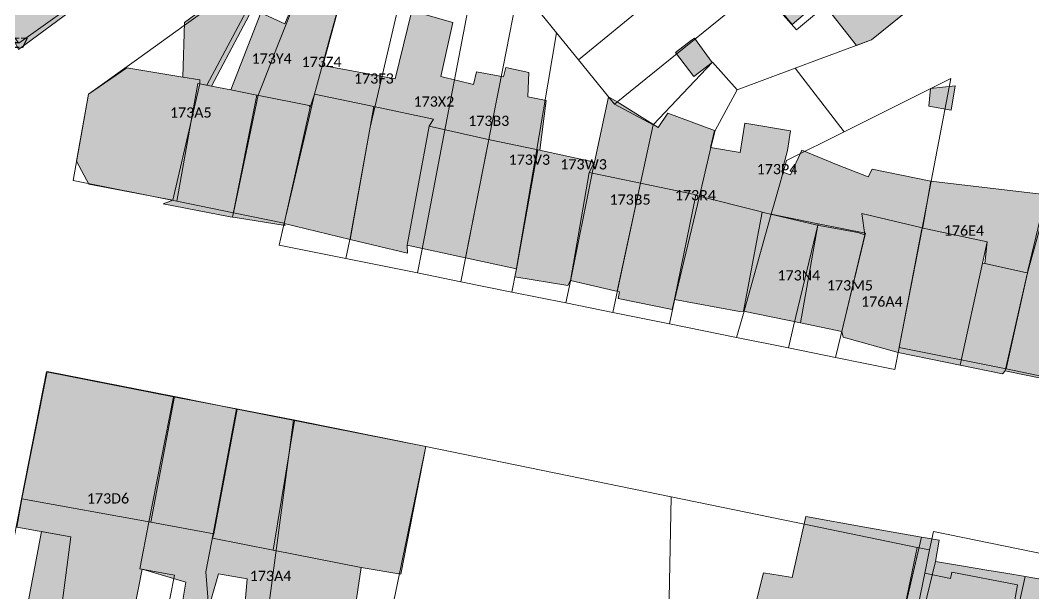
# Model space of a CAD drawing. Header units: metres. Extents: x 113120 to 240396, y 120329 to 242116.
# Drawn here: x 116618.3 to 116697.4, y 121704.6 to 121749.3 of the extents above; entities that cross this region are included whole.
import ezdxf

# ---------------------------------------------------------------- set-up
doc = ezdxf.new("R2010")
doc.units = ezdxf.units.M
doc.header["$LTSCALE"] = 3
for name, color, linetype, lineweight in [('Bpn_CaPa', 78, 'Continuous', 0), ('Bpn_ReBu', 4, 'Continuous', 0), ('Bpt_CaNu', 7, 'Continuous', 0), ('Hachure bâtiment', 11, 'Continuous', 0)]:
    doc.layers.add(name, color=color, linetype=linetype, lineweight=lineweight)
doc.styles.add('Legend', font='')
doc.styles.get('Legend').set_extended_font_data('Calibri')

msp = doc.modelspace()

# ---------------------------------------------------------------- hatches: boundary and pattern name
at = {"layer": 'Hachure bâtiment'}
h = msp.add_hatch(color=256, dxfattribs=at)
h.dxf.hatch_style = 1
h.paths.add_polyline_path([(116673.872, 121769.043), (116674.1, 121768.768), (116673.117, 121767.918), (116676.417, 121764.044), (116679.609, 121760.297), (116682.7, 121756.668), (116686, 121759.268), (116687.717, 121756.651), (116684.2, 121753.618), (116687.333, 121749.892), (116684.767, 121747.818), (116683.6, 121747.368), (116680.817, 121750.901), (116678.567, 121749.018), (116676.367, 121751.718), (116676.757, 121752.03), (116679.8, 121754.468), (116676.85, 121758.218), (116671.217, 121753.868), (116669.55, 121755.918), (116674.317, 121759.818), (116675.5, 121759.751), (116673.8, 121761.918), (116670.5, 121759.168), (116669.1, 121759.318), (116668.117, 121760.651), (116671.067, 121763.018), (116672.55, 121763.401), (116670.55, 121765.801), (116663.214, 121760.09), (116661.75, 121762.051), (116667.867, 121766.951), (116663.567, 121772.151), (116663.773, 121772.293), (116664.02, 121772.463), (116665.6, 121773.551), (116668.2, 121775.868)])
h = msp.add_hatch(color=256, dxfattribs=at)
h.dxf.hatch_style = 1
h.paths.add_polyline_path([(116617.417, 121764.168), (116615.567, 121762.801), (116613.259, 121765.843), (116615.317, 121767.184)], flags=16)
h.paths.add_polyline_path([(116611.772, 121763.433), (116613.951, 121760.009), (116622.768, 121750.423), (116618.214, 121747.061), (116616.769, 121750.063), (116613.229, 121754.24), (116611.412, 121756.562), (116609.38, 121759.307), (116607.985, 121761.151)])
h = msp.add_hatch(color=256, dxfattribs=at)
h.dxf.hatch_style = 1
h.paths.add_polyline_path([(116641.95, 121745.801), (116647.6, 121744.768), (116648.9, 121750.068), (116652.1, 121749.151), (116651.167, 121744.951), (116653.717, 121744.318), (116653.95, 121745.301), (116656.05, 121744.918), (116656.217, 121745.651), (116658.017, 121745.251), (116657.95, 121743.368), (116659.367, 121743.068), (116658.871, 121739.186), (116658.722, 121739.219), (116658.502, 121739.265), (116655.116, 121739.979), (116654.896, 121740.025), (116654.749, 121740.058), (116650.24, 121741.063), (116650.594, 121741.624), (116645.927, 121742.598), (116641.292, 121743.566), (116640.964, 121742.543), (116640.878, 121742.692), (116637.098, 121743.436), (116636.807, 121743.494), (116634.766, 121743.896), (116637.117, 121749.918), (116639, 121749.068), (116642.235, 121756.95), (116642.317, 121757.151), (116645.634, 121759.41)])
h = msp.add_hatch(color=256, dxfattribs=at)
h.dxf.hatch_style = 1
h.paths.add_polyline_path([(116637.8, 121752.751), (116633.273, 121744.191), (116632.363, 121744.37), (116632.346, 121744.678), (116631.034, 121744.906), (116631.15, 121749.168), (116637.25, 121753.668)])
h = msp.add_hatch(color=256, dxfattribs=at)
h.dxf.hatch_style = 1
h.paths.add_polyline_path([(116672.319, 121746.032), (116670.9, 121744.951), (116669.467, 121746.818), (116670.723, 121747.778), (116670.95, 121747.951)])
h = msp.add_hatch(color=256, dxfattribs=at)
h.dxf.hatch_style = 1
h.paths.add_polyline_path([(116631.034, 121744.906), (116632.346, 121744.678), (116632.363, 121744.37), (116630.255, 121735.281), (116623.695, 121736.53), (116622.743, 121738.331), (116623.681, 121743.564), (116626.653, 121745.629)])
h = msp.add_hatch(color=256, dxfattribs=at)
h.dxf.hatch_style = 1
h.paths.add_polyline_path([(116633.273, 121744.191), (116634.766, 121743.896), (116636.807, 121743.494), (116634.905, 121733.963), (116634.731, 121733.991), (116629.498, 121735.006), (116630.255, 121735.281), (116632.363, 121744.37)])
h = msp.add_hatch(color=256, dxfattribs=at)
h.dxf.hatch_style = 1
h.paths.add_polyline_path([(116690.967, 121742.318), (116689.233, 121742.618), (116689.35, 121744.001), (116691.3, 121744.218)])
h = msp.add_hatch(color=256, dxfattribs=at)
h.dxf.hatch_style = 1
h.paths.add_polyline_path([(116637.098, 121743.436), (116640.878, 121742.692), (116640.964, 121742.543), (116638.932, 121733.458), (116639.018, 121733.309), (116635.127, 121733.928), (116634.905, 121733.963), (116636.807, 121743.494)])
h = msp.add_hatch(color=256, dxfattribs=at)
h.dxf.hatch_style = 1
h.paths.add_polyline_path([(116645.927, 121742.598), (116644.082, 121732.223), (116638.932, 121733.458), (116640.964, 121742.543), (116641.292, 121743.566)])
h = msp.add_hatch(color=256, dxfattribs=at)
h.dxf.hatch_style = 1
h.paths.add_polyline_path([(116664.905, 121742.959), (116668.117, 121740.951), (116668.876, 121742.079), (116672.508, 121740.734), (116672.2, 121739.401), (116674.517, 121739.001), (116674.867, 121741.301), (116678.45, 121740.701), (116678.2, 121739.168), (116677.767, 121737.501), (116678.45, 121737.268), (116679.317, 121739.201), (116682.15, 121738.018), (116684.5, 121737.101), (116684.8, 121737.718), (116689.4, 121736.768), (116688.753, 121733.192), (116688.739, 121733.117), (116688.714, 121733.123), (116688.495, 121733.176), (116683.996, 121734.257), (116684.246, 121732.571), (116683.694, 121732.771), (116680.804, 121733.287), (116680.582, 121733.327), (116680.417, 121733.357), (116676.449, 121734.312), (116676.23, 121734.365), (116676.084, 121734.402), (116671.215, 121735.629), (116671.042, 121735.673), (116670.857, 121735.748), (116667.104, 121736.538), (116666.733, 121736.615), (116662.727, 121737.448), (116663.145, 121738.245), (116664.25, 121743.368)])
h = msp.add_hatch(color=256, dxfattribs=at)
h.dxf.hatch_style = 1
h.paths.add_polyline_path([(116650.594, 121741.624), (116650.24, 121741.063), (116648.529, 121731.765), (116648.564, 121731.149), (116644.082, 121732.223), (116645.927, 121742.598)])
h = msp.add_hatch(color=256, dxfattribs=at)
h.dxf.hatch_style = 1
h.paths.add_polyline_path([(116654.749, 121740.058), (116654.896, 121740.025), (116653.078, 121730.787), (116648.529, 121731.765), (116650.24, 121741.063)])
h = msp.add_hatch(color=256, dxfattribs=at)
h.dxf.hatch_style = 1
h.paths.add_polyline_path([(116655.116, 121739.979), (116658.502, 121739.265), (116658.722, 121739.219), (116657.053, 121729.933), (116653.078, 121730.787), (116654.896, 121740.025)])
h = msp.add_hatch(color=256, dxfattribs=at)
h.dxf.hatch_style = 1
h.paths.add_polyline_path([(116658.871, 121739.186), (116659.091, 121739.138), (116663.145, 121738.245), (116662.727, 121737.448), (116661.276, 121729.015), (116661.067, 121728.617), (116656.938, 121729.307), (116657.053, 121729.933), (116658.722, 121739.219)])
h = msp.add_hatch(color=256, dxfattribs=at)
h.dxf.hatch_style = 1
h.paths.add_polyline_path([(116666.733, 121736.615), (116664.919, 121728.174), (116664.741, 121728.215), (116661.276, 121729.015), (116662.727, 121737.448)])
h = msp.add_hatch(color=256, dxfattribs=at)
h.dxf.hatch_style = 1
h.paths.add_polyline_path([(116688.739, 121733.117), (116688.753, 121733.192), (116689.4, 121736.768), (116698.434, 121735.7), (116698.047, 121734.365), (116696.958, 121729.802), (116696.927, 121729.623), (116696.771, 121729.653), (116693.605, 121730.346), (116693.777, 121732.033), (116689.149, 121733.024), (116688.929, 121733.071)])
h = msp.add_hatch(color=256, dxfattribs=at)
h.dxf.hatch_style = 1
h.paths.add_polyline_path([(116667.104, 121736.538), (116670.857, 121735.748), (116671.042, 121735.673), (116669.393, 121727.546), (116669.206, 121726.763), (116664.987, 121727.604), (116665.086, 121728.135), (116664.919, 121728.174), (116666.733, 121736.615)])
h = msp.add_hatch(color=256, dxfattribs=at)
h.dxf.hatch_style = 1
h.paths.add_polyline_path([(116671.215, 121735.629), (116676.084, 121734.402), (116676.23, 121734.365), (116674.776, 121726.617), (116674.468, 121726.6), (116669.393, 121727.546), (116671.042, 121735.673)])
h = msp.add_hatch(color=256, dxfattribs=at)
h.dxf.hatch_style = 1
h.paths.add_polyline_path([(116676.449, 121734.312), (116680.417, 121733.357), (116680.582, 121733.327), (116679.23, 121725.712), (116674.776, 121726.617), (116676.23, 121734.365)])
h = msp.add_hatch(color=256, dxfattribs=at)
h.dxf.hatch_style = 1
h.paths.add_polyline_path([(116700.851, 121733.486), (116702.636, 121732.927), (116702.845, 121732.861), (116702.071, 121728.645), (116702.017, 121728.407), (116700.26, 121720.887), (116698.092, 121721.379), (116695.414, 121721.923), (116695.176, 121721.972), (116696.878, 121729.403), (116696.927, 121729.623), (116696.958, 121729.802), (116698.047, 121734.365)])
h = msp.add_hatch(color=256, dxfattribs=at)
h.dxf.hatch_style = 1
h.paths.add_polyline_path([(116688.495, 121733.176), (116688.714, 121733.123), (116688.674, 121732.914), (116686.844, 121723.404), (116682.538, 121724.587), (116682.435, 121725.045), (116684.246, 121732.571), (116683.996, 121734.257)])
h = msp.add_hatch(color=256, dxfattribs=at)
h.dxf.hatch_style = 1
h.paths.add_polyline_path([(116680.804, 121733.287), (116683.694, 121732.771), (116684.246, 121732.571), (116682.435, 121725.045), (116679.23, 121725.712), (116680.582, 121733.327)])
h = msp.add_hatch(color=256, dxfattribs=at)
h.dxf.hatch_style = 1
h.paths.add_polyline_path([(116688.739, 121733.117), (116688.929, 121733.071), (116689.149, 121733.024), (116693.777, 121732.033), (116693.432, 121730.379), (116691.683, 121722.416), (116686.844, 121723.404), (116688.674, 121732.914), (116688.714, 121733.123)])
h = msp.add_hatch(color=256, dxfattribs=at)
h.dxf.hatch_style = 1
h.paths.add_polyline_path([(116693.605, 121730.346), (116696.771, 121729.653), (116696.927, 121729.623), (116696.878, 121729.403), (116695.176, 121721.972), (116694.981, 121721.743), (116691.683, 121722.416), (116693.432, 121730.379)])
h = msp.add_hatch(color=256, dxfattribs=at)
h.dxf.hatch_style = 1
h.paths.add_polyline_path([(116630.368, 121719.955), (116628.54, 121710.141), (116618.467, 121711.968), (116620.45, 121721.918)])
h = msp.add_hatch(color=256, dxfattribs=at)
h.dxf.hatch_style = 1
h.paths.add_polyline_path([(116635.276, 121718.983), (116633.45, 121709.251), (116628.54, 121710.141), (116630.368, 121719.955)])
h = msp.add_hatch(color=256, dxfattribs=at)
h.dxf.hatch_style = 1
h.paths.add_polyline_path([(116639.729, 121718.101), (116638.079, 121707.971), (116633.35, 121708.901), (116633.45, 121709.251), (116635.276, 121718.983)])
h = msp.add_hatch(color=256, dxfattribs=at)
h.dxf.hatch_style = 1
h.paths.add_polyline_path([(116650, 121716.068), (116648.031, 121706.09), (116644.951, 121706.621), (116638.079, 121707.971), (116639.729, 121718.101)])
h = msp.add_hatch(color=256, dxfattribs=at)
h.dxf.hatch_style = 1
h.paths.add_polyline_path([(116621.45, 121702.618), (116618.781, 121702.939), (116619.999, 121709.416), (116622.3, 121709.018)], flags=16)
h.paths.add_polyline_path([(116628.54, 121710.141), (116633.45, 121709.251), (116633.35, 121708.901), (116638.079, 121707.971), (116644.951, 121706.621), (116644.417, 121703.118), (116638.217, 121704.001), (116637.557, 121699.564), (116635.517, 121699.668), (116636.05, 121705.718), (116633.817, 121706.118), (116632.717, 121702.318), (116630.8, 121702.651), (116631.267, 121705.468), (116627.867, 121706.468), (116625.967, 121696.818), (116621.95, 121697.601), (116621.833, 121696.179), (116616.145, 121697.296), (116617.3, 121703.118), (116621.45, 121702.618), (116622.3, 121709.018), (116618.067, 121709.751), (116618.467, 121711.968)])
h = msp.add_hatch(color=256, dxfattribs=at)
h.dxf.hatch_style = 1
h.paths.add_polyline_path([(116685.312, 121690.68), (116685.079, 121689.251), (116680.283, 121689.877), (116680.563, 121691.277), (116676.165, 121691.83), (116677.55, 121701.065), (116677.499, 121701.075), (116676.918, 121701.191), (116675.161, 121701.54), (116676.331, 121706.205), (116678.271, 121705.875), (116678.565, 121705.825), (116679.634, 121710.593), (116684.251, 121709.773), (116688.649, 121708.991), (116687.561, 121704.291), (116686.536, 121699.869), (116686.46, 121699.291), (116685.357, 121690.952)])
h = msp.add_hatch(color=256, dxfattribs=at)
h.dxf.hatch_style = 1
h.paths.add_polyline_path([(116690.052, 121708.742), (116689.765, 121707.09), (116687.954, 121699.685), (116686.544, 121699.868), (116686.536, 121699.869), (116688.649, 121708.991)])
h = msp.add_hatch(color=256, dxfattribs=at)
h.dxf.hatch_style = 1
h.paths.add_polyline_path([(116692.476, 121688.284), (116685.392, 121689.21), (116685.079, 121689.251), (116685.357, 121690.952), (116686.536, 121699.869), (116687.954, 121699.685), (116689.765, 121707.09), (116691.793, 121706.748), (116693.922, 121706.389), (116694.269, 121706.331), (116695.393, 121706.141), (116696.611, 121705.936), (116696.75, 121705.912), (116695.166, 121698.744), (116695.036, 121698.161)])
h = msp.add_hatch(color=256, dxfattribs=at)
h.dxf.hatch_style = 1
h.paths.add_polyline_path([(116701.996, 121705.028), (116707.246, 121704.142), (116706.764, 121701.082), (116705.623, 121696.07), (116704.933, 121690.064), (116704.048, 121683.109), (116703.454, 121678.434), (116702.926, 121674.28), (116702.444, 121670.489), (116701.984, 121666.875), (116694.249, 121669.183), (116697.62, 121684.78), (116692.054, 121686.226), (116692.476, 121688.284), (116693.335, 121691.595), (116695.036, 121698.161), (116696.75, 121705.912), (116697.824, 121705.731)])

# ---------------------------------------------------------------- linework, layer by layer
at = {"layer": 'Bpn_CaPa'}
for points in [[(116618.224, 121747.55), (116616.423, 121749.949), (116613.098, 121754.381), (116612.599, 121755.045), (116611.297, 121756.78), (116609.144, 121759.65), (116605.615, 121764.353), (116604.595, 121765.711), (116603.612, 121767.021), (116601.262, 121770.154), (116599.2, 121772.9), (116602.85, 121775.65), (116604.4, 121773.417), (116606.08, 121771.211), (116607.207, 121769.73), (116611.295, 121764.358), (116613.36, 121761.644), (116614.146, 121760.611), (116622.02, 121750.264), (116618.224, 121747.55)], [(116686.615, 121766.55), (116673.071, 121755.427), (116661.903, 121746.254), (116660.186, 121748.366), (116658.961, 121749.872), (116670.194, 121758.926), (116673.834, 121761.86), (116683.839, 121769.925), (116686.615, 121766.55)], [(116689.57, 121762.956), (116675.959, 121751.915), (116664.716, 121742.794), (116664.25, 121743.367), (116661.903, 121746.254), (116673.071, 121755.427), (116686.615, 121766.55), (116689.57, 121762.956)], [(116689.57, 121762.956), (116692.219, 121759.731), (116678.912, 121748.595), (116675.959, 121751.915), (116689.57, 121762.956)], [(116645.619, 121759.351), (116649.167, 121761.917), (116650.227, 121760.614), (116645.643, 121740.999), (116644.122, 121732.445), (116643.75, 121730.737), (116638.542, 121731.788), (116638.94, 121733.492), (116640.925, 121741.98), (116641.292, 121743.565), (116642.552, 121748.159), (116643.424, 121751.343), (116645.619, 121759.351)], [(116650.227, 121760.614), (116654.311, 121755.588), (116652.566, 121746.464), (116651.295, 121739.824), (116649.668, 121731.324), (116649.339, 121729.606), (116643.75, 121730.737), (116644.122, 121732.445), (116645.643, 121740.999), (116650.227, 121760.614)], [(116667.712, 121741.17), (116664.716, 121742.794), (116675.959, 121751.915), (116678.912, 121748.595), (116692.219, 121759.731), (116695.11, 121756.188), (116684.767, 121747.817), (116680.763, 121746.323), (116678.81, 121745.595), (116674.267, 121743.9), (116672.367, 121746.067), (116667.712, 121741.17)], [(116645.619, 121759.351), (116643.424, 121751.343), (116642.552, 121748.159), (116641.292, 121743.565), (116640.925, 121741.98), (116638.94, 121733.492), (116634.975, 121734.294), (116636.897, 121743.476), (116637.265, 121744.406), (116638.426, 121747.337), (116639.095, 121749.025), (116640.321, 121752.119), (116642.221, 121756.914), (116645.619, 121759.351)], [(116630.556, 121735.217), (116632.201, 121744.401), (116632.913, 121744.261), (116637.575, 121753.076), (116637.347, 121753.405), (116642.221, 121756.914), (116640.321, 121752.119), (116639.095, 121749.025), (116638.426, 121747.337), (116637.265, 121744.406), (116636.897, 121743.476), (116634.975, 121734.294), (116630.556, 121735.217)], [(116682.618, 121740.626), (116678.81, 121745.595), (116680.763, 121746.323), (116684.767, 121747.817), (116695.11, 121756.188), (116701.995, 121747.845), (116700.323, 121741.821), (116696.937, 121729.616), (116695.264, 121722.109), (116686.92, 121723.795), (116688.698, 121733.056), (116688.71, 121733.117), (116690.953, 121744.793), (116682.618, 121740.626)], [(116657.249, 121751.978), (116656.013, 121745.696), (116654.717, 121739.113), (116653.05, 121730.641), (116652.712, 121728.924), (116649.339, 121729.606), (116649.668, 121731.324), (116651.295, 121739.824), (116652.566, 121746.464), (116654.311, 121755.588), (116655.645, 121753.924), (116657.249, 121751.978)], [(116637.347, 121753.405), (116637.575, 121753.076), (116632.913, 121744.261), (116632.201, 121744.401), (116630.556, 121735.217), (116622.473, 121736.821), (116623.681, 121743.563), (116627.585, 121746.374), (116631.144, 121748.938), (116637.347, 121753.405)], [(116656.703, 121728.117), (116652.712, 121728.924), (116653.05, 121730.641), (116654.717, 121739.113), (116656.013, 121745.696), (116657.249, 121751.978), (116658.961, 121749.872), (116660.186, 121748.366), (116658.48, 121738.33), (116657.036, 121729.835), (116656.703, 121728.117)], [(116656.703, 121728.117), (116657.036, 121729.835), (116658.48, 121738.33), (116660.186, 121748.366), (116661.903, 121746.254), (116664.25, 121743.367), (116662.977, 121737.396), (116661.27, 121728.979), (116660.923, 121727.265), (116656.703, 121728.117)], [(116705.409, 121743.693), (116703.143, 121732.767), (116701.394, 121724.338), (116699.14, 121724.794), (116698.4, 121721.475), (116695.264, 121722.109), (116696.937, 121729.616), (116700.323, 121741.821), (116701.995, 121747.845), (116705.409, 121743.693)], [(116667.712, 121741.17), (116672.367, 121746.067), (116674.267, 121743.9), (116672.55, 121740.717), (116672.234, 121739.394), (116671.327, 121735.601), (116669.36, 121727.344), (116668.988, 121725.634), (116664.566, 121726.528), (116664.934, 121728.239), (116666.734, 121736.615), (116667.712, 121741.17)], [(116682.618, 121740.626), (116678.121, 121738.378), (116677.273, 121735.365), (116676.943, 121734.192), (116674.71, 121726.263), (116674.235, 121724.574), (116668.988, 121725.634), (116669.36, 121727.344), (116671.327, 121735.601), (116672.234, 121739.394), (116672.55, 121740.717), (116674.267, 121743.9), (116678.81, 121745.595), (116682.618, 121740.626)], [(116682.618, 121740.626), (116690.953, 121744.793), (116688.71, 121733.117), (116688.698, 121733.056), (116686.92, 121723.795), (116686.59, 121722.077), (116681.947, 121723.015), (116682.357, 121724.718), (116684.28, 121732.71), (116680.605, 121733.452), (116676.943, 121734.192), (116677.273, 121735.365), (116678.121, 121738.378), (116682.618, 121740.626)], [(116667.712, 121741.17), (116666.734, 121736.615), (116664.934, 121728.239), (116664.566, 121726.528), (116660.923, 121727.265), (116661.27, 121728.979), (116662.977, 121737.396), (116664.25, 121743.367), (116664.716, 121742.794), (116667.712, 121741.17)], [(116674.235, 121724.574), (116674.71, 121726.263), (116676.943, 121734.192), (116680.605, 121733.452), (116678.681, 121725.46), (116678.272, 121723.758), (116674.235, 121724.574)], [(116680.605, 121733.452), (116684.28, 121732.71), (116682.357, 121724.718), (116681.947, 121723.015), (116678.272, 121723.758), (116678.681, 121725.46), (116680.605, 121733.452)], [(116626.653, 121701.358), (116623.701, 121701.893), (116616.715, 121703.16), (116618.434, 121711.941), (116620.384, 121721.897), (116630.302, 121719.934), (116628.378, 121710.138), (116627.664, 121706.505), (116630.37, 121706.014), (116629.359, 121700.867), (116626.653, 121701.358)], [(116625.488, 121695.428), (116626.653, 121701.358), (116629.359, 121700.867), (116630.37, 121706.014), (116627.664, 121706.505), (116628.378, 121710.138), (116630.302, 121719.934), (116635.215, 121718.991), (116633.384, 121709.23), (116632.827, 121706.263), (116634.801, 121681.397), (116629.07, 121690.43), (116627.534, 121692.88), (116625.089, 121693.395), (116625.488, 121695.428)], [(116639.673, 121718.135), (116637.801, 121704.03), (116637.578, 121702.351), (116634.801, 121681.397), (116632.827, 121706.263), (116633.384, 121709.23), (116635.215, 121718.991), (116639.673, 121718.135)], [(116639.673, 121718.135), (116649.999, 121716.067), (116647.909, 121706.008), (116642.557, 121680.262), (116634.801, 121681.397), (116637.578, 121702.351), (116637.801, 121704.03), (116639.673, 121718.135)], [(116685.286, 121654.933), (116684.075, 121654.225), (116683.889, 121654.527), (116647.766, 121669.277), (116643.653, 121666.578), (116640.706, 121672.157), (116642.557, 121680.262), (116647.909, 121706.008), (116649.999, 121716.067), (116669.124, 121712.132), (116668.682, 121689.611), (116675.085, 121688.225), (116674.661, 121685.387), (116683.868, 121683.587), (116684.801, 121688.28), (116685.012, 121689.338), (116689.244, 121688.484), (116692.484, 121687.83), (116691.842, 121684.698), (116686.333, 121656.867), (116687.3, 121656.6), (116685.286, 121654.933)], [(116686.999, 121699.316), (116685.012, 121689.338), (116684.801, 121688.28), (116683.868, 121683.587), (116674.661, 121685.387), (116675.085, 121688.225), (116668.682, 121689.611), (116669.124, 121712.132), (116679.902, 121709.914), (116688.313, 121708.183), (116686.51, 121699.417), (116686.999, 121699.316)], [(116707.503, 121705.762), (116707.273, 121704.282), (116706.361, 121698.411), (116705.751, 121694.485), (116703.955, 121682.924), (116703.117, 121675.33), (116702.226, 121667.264), (116694.375, 121669.091), (116697.065, 121683.453), (116691.842, 121684.698), (116692.484, 121687.83), (116694.619, 121696.47), (116695.929, 121703.922), (116696.162, 121705.248), (116691.031, 121706.253), (116690.93, 121705.763), (116688.917, 121706.157), (116689.293, 121707.982), (116689.587, 121709.413), (116707.503, 121705.762)], [(116686.999, 121699.316), (116686.51, 121699.417), (116688.313, 121708.183), (116689.293, 121707.982), (116688.917, 121706.157), (116687.489, 121699.215), (116686.999, 121699.316)], [(116686.999, 121699.316), (116687.489, 121699.215), (116688.917, 121706.157), (116690.93, 121705.763), (116691.031, 121706.253), (116696.162, 121705.248), (116695.929, 121703.922), (116694.619, 121696.47), (116692.484, 121687.83), (116689.244, 121688.484), (116685.012, 121689.338), (116686.999, 121699.316)]]:
    msp.add_lwpolyline(points, close=True, dxfattribs=at)
at = {"layer": 'Bpn_ReBu'}
for points in [[(116611.772, 121763.433), (116613.951, 121760.009), (116622.768, 121750.423), (116618.214, 121747.061), (116616.769, 121750.063), (116613.229, 121754.24), (116611.412, 121756.562), (116609.38, 121759.307), (116607.985, 121761.151), (116611.772, 121763.433)], [(116637.8, 121752.751), (116633.273, 121744.191), (116632.363, 121744.37), (116632.346, 121744.678), (116631.034, 121744.906), (116631.15, 121749.168), (116637.25, 121753.668), (116637.8, 121752.751)], [(116672.319, 121746.032), (116670.9, 121744.951), (116669.467, 121746.818), (116670.723, 121747.778), (116670.95, 121747.951), (116672.319, 121746.032)], [(116631.034, 121744.906), (116632.346, 121744.678), (116632.363, 121744.37), (116630.255, 121735.281), (116623.695, 121736.53), (116622.743, 121738.331), (116623.681, 121743.564), (116626.653, 121745.629), (116631.034, 121744.906)], [(116633.273, 121744.191), (116634.766, 121743.896), (116636.807, 121743.494), (116634.905, 121733.963), (116634.731, 121733.991), (116629.498, 121735.006), (116630.255, 121735.281), (116632.363, 121744.37), (116633.273, 121744.191)], [(116690.967, 121742.318), (116689.233, 121742.618), (116689.35, 121744.001), (116691.3, 121744.218), (116690.967, 121742.318)], [(116637.098, 121743.436), (116640.878, 121742.692), (116640.964, 121742.543), (116638.932, 121733.458), (116639.018, 121733.309), (116635.127, 121733.928), (116634.905, 121733.963), (116636.807, 121743.494), (116637.098, 121743.436)], [(116645.927, 121742.598), (116644.082, 121732.223), (116638.932, 121733.458), (116640.964, 121742.543), (116641.292, 121743.566), (116645.927, 121742.598)], [(116664.905, 121742.959), (116668.117, 121740.951), (116668.876, 121742.079), (116672.508, 121740.734), (116672.2, 121739.401), (116674.517, 121739.001), (116674.867, 121741.301), (116678.45, 121740.701), (116678.2, 121739.168), (116677.767, 121737.501), (116678.45, 121737.268), (116679.317, 121739.201), (116682.15, 121738.018), (116684.5, 121737.101), (116684.8, 121737.718), (116689.4, 121736.768), (116688.753, 121733.192), (116688.739, 121733.117), (116688.714, 121733.123), (116688.495, 121733.176), (116683.996, 121734.257), (116684.246, 121732.571), (116683.694, 121732.771), (116680.804, 121733.287), (116680.582, 121733.327), (116680.417, 121733.357), (116676.449, 121734.312), (116676.23, 121734.365), (116676.084, 121734.402), (116671.215, 121735.629), (116671.042, 121735.673), (116670.857, 121735.748), (116667.104, 121736.538), (116666.733, 121736.615), (116662.727, 121737.448), (116663.145, 121738.245), (116664.25, 121743.368), (116664.905, 121742.959)], [(116650.594, 121741.624), (116650.24, 121741.063), (116648.529, 121731.765), (116648.564, 121731.149), (116644.082, 121732.223), (116645.927, 121742.598), (116650.594, 121741.624)], [(116654.749, 121740.058), (116654.896, 121740.025), (116653.078, 121730.787), (116648.529, 121731.765), (116650.24, 121741.063), (116654.749, 121740.058)], [(116655.116, 121739.979), (116658.502, 121739.265), (116658.722, 121739.219), (116657.053, 121729.933), (116653.078, 121730.787), (116654.896, 121740.025), (116655.116, 121739.979)], [(116658.871, 121739.186), (116659.091, 121739.138), (116663.145, 121738.245), (116662.727, 121737.448), (116661.276, 121729.015), (116661.067, 121728.617), (116656.938, 121729.307), (116657.053, 121729.933), (116658.722, 121739.219), (116658.871, 121739.186)], [(116666.733, 121736.615), (116664.919, 121728.174), (116664.741, 121728.215), (116661.276, 121729.015), (116662.727, 121737.448), (116666.733, 121736.615)], [(116688.739, 121733.117), (116688.753, 121733.192), (116689.4, 121736.768), (116698.434, 121735.7), (116698.047, 121734.365), (116696.958, 121729.802), (116696.927, 121729.623), (116696.771, 121729.653), (116693.605, 121730.346), (116693.777, 121732.033), (116689.149, 121733.024), (116688.929, 121733.071), (116688.739, 121733.117)], [(116667.104, 121736.538), (116670.857, 121735.748), (116671.042, 121735.673), (116669.393, 121727.546), (116669.206, 121726.763), (116664.987, 121727.604), (116665.086, 121728.135), (116664.919, 121728.174), (116666.733, 121736.615), (116667.104, 121736.538)], [(116671.215, 121735.629), (116676.084, 121734.402), (116676.23, 121734.365), (116674.776, 121726.617), (116674.468, 121726.6), (116669.393, 121727.546), (116671.042, 121735.673), (116671.215, 121735.629)], [(116676.449, 121734.312), (116680.417, 121733.357), (116680.582, 121733.327), (116679.23, 121725.712), (116674.776, 121726.617), (116676.23, 121734.365), (116676.449, 121734.312)], [(116700.851, 121733.486), (116702.636, 121732.927), (116702.845, 121732.861), (116702.071, 121728.645), (116702.017, 121728.407), (116700.26, 121720.887), (116698.092, 121721.379), (116695.414, 121721.923), (116695.176, 121721.972), (116696.878, 121729.403), (116696.927, 121729.623), (116696.958, 121729.802), (116698.047, 121734.365), (116700.851, 121733.486)], [(116688.495, 121733.176), (116688.714, 121733.123), (116688.674, 121732.914), (116686.844, 121723.404), (116682.538, 121724.587), (116682.435, 121725.045), (116684.246, 121732.571), (116683.996, 121734.257), (116688.495, 121733.176)], [(116680.804, 121733.287), (116683.694, 121732.771), (116684.246, 121732.571), (116682.435, 121725.045), (116679.23, 121725.712), (116680.582, 121733.327), (116680.804, 121733.287)], [(116688.739, 121733.117), (116688.929, 121733.071), (116689.149, 121733.024), (116693.777, 121732.033), (116693.432, 121730.379), (116691.683, 121722.416), (116686.844, 121723.404), (116688.674, 121732.914), (116688.714, 121733.123), (116688.739, 121733.117)], [(116693.605, 121730.346), (116696.771, 121729.653), (116696.927, 121729.623), (116696.878, 121729.403), (116695.176, 121721.972), (116694.981, 121721.743), (116691.683, 121722.416), (116693.432, 121730.379), (116693.605, 121730.346)], [(116630.368, 121719.955), (116628.54, 121710.141), (116618.467, 121711.968), (116620.45, 121721.918), (116630.368, 121719.955)], [(116635.276, 121718.983), (116633.45, 121709.251), (116628.54, 121710.141), (116630.368, 121719.955), (116635.276, 121718.983)], [(116639.729, 121718.101), (116638.079, 121707.971), (116633.35, 121708.901), (116633.45, 121709.251), (116635.276, 121718.983), (116639.729, 121718.101)], [(116650, 121716.068), (116648.031, 121706.09), (116644.951, 121706.621), (116638.079, 121707.971), (116639.729, 121718.101), (116650, 121716.068)], [(116685.312, 121690.68), (116685.079, 121689.251), (116680.283, 121689.877), (116680.563, 121691.277), (116676.165, 121691.83), (116677.55, 121701.065), (116677.499, 121701.075), (116676.918, 121701.191), (116675.161, 121701.54), (116676.331, 121706.205), (116678.271, 121705.875), (116678.565, 121705.825), (116679.634, 121710.593), (116684.251, 121709.773), (116688.649, 121708.991), (116687.561, 121704.291), (116686.536, 121699.869), (116686.46, 121699.291), (116685.357, 121690.952), (116685.312, 121690.68)], [(116621.45, 121702.618), (116618.781, 121702.939), (116619.999, 121709.416), (116622.3, 121709.018), (116621.45, 121702.618)], [(116690.052, 121708.742), (116689.765, 121707.09), (116687.954, 121699.685), (116686.544, 121699.868), (116686.536, 121699.869), (116688.649, 121708.991), (116690.052, 121708.742)], [(116692.476, 121688.284), (116685.392, 121689.21), (116685.079, 121689.251), (116685.357, 121690.952), (116686.536, 121699.869), (116687.954, 121699.685), (116689.765, 121707.09), (116691.793, 121706.748), (116693.922, 121706.389), (116694.269, 121706.331), (116695.393, 121706.141), (116696.611, 121705.936), (116696.75, 121705.912), (116695.166, 121698.744), (116695.036, 121698.161), (116692.476, 121688.284)], [(116701.996, 121705.028), (116707.246, 121704.142), (116706.764, 121701.082), (116705.623, 121696.07), (116704.933, 121690.064), (116704.048, 121683.109), (116703.454, 121678.434), (116702.926, 121674.28), (116702.444, 121670.489), (116701.984, 121666.875), (116694.249, 121669.183), (116697.62, 121684.78), (116692.054, 121686.226), (116692.476, 121688.284), (116693.335, 121691.595), (116695.036, 121698.161), (116696.75, 121705.912), (116697.824, 121705.731), (116701.996, 121705.028)]]:
    msp.add_lwpolyline(points, close=True, dxfattribs=at)
for points in [[(116645.634, 121759.41), (116641.95, 121745.801), (116641.95, 121745.801), (116647.6, 121744.768), (116648.9, 121750.068), (116652.1, 121749.151), (116651.167, 121744.951), (116653.717, 121744.318), (116653.95, 121745.301), (116656.05, 121744.918), (116656.217, 121745.651), (116658.017, 121745.251), (116657.95, 121743.368), (116659.367, 121743.068), (116658.871, 121739.186), (116658.722, 121739.219), (116658.502, 121739.265), (116655.116, 121739.979), (116654.896, 121740.025), (116654.749, 121740.058), (116650.24, 121741.063), (116650.594, 121741.624), (116645.927, 121742.598), (116641.292, 121743.566), (116640.964, 121742.543), (116640.878, 121742.692), (116637.098, 121743.436), (116636.807, 121743.494), (116634.766, 121743.896), (116637.117, 121749.918), (116639, 121749.068), (116642.235, 121756.95)], [(116687.333, 121749.892), (116684.767, 121747.818), (116683.6, 121747.368), (116680.817, 121750.901), (116678.567, 121749.018), (116676.367, 121751.718)], [(116621.45, 121702.618), (116622.3, 121709.018), (116618.067, 121709.751), (116618.467, 121711.968), (116628.54, 121710.141), (116628.54, 121710.141), (116633.45, 121709.251), (116633.35, 121708.901), (116638.079, 121707.971), (116644.951, 121706.621), (116644.417, 121703.118)], [(116630.8, 121702.651), (116631.267, 121705.468), (116627.867, 121706.468), (116625.967, 121696.818)], [(116635.517, 121699.668), (116636.05, 121705.718), (116633.817, 121706.118), (116632.717, 121702.318)]]:
    msp.add_lwpolyline(points, dxfattribs=at)

# ---------------------------------------------------------------- texts
at = {"layer": 'Bpt_CaNu', "char_height": 0.8, "attachment_point": 7, "style": 'Legend'}
for s, insert in [('1393E7', (116615.195, 121747.175)), ('173Y4', (116636.388, 121745.938)), ('173Z4', (116640.297, 121745.675)), ('173F3', (116644.385, 121744.383)), ('173X2', (116649.03, 121742.584)), ('173A5', (116630.024, 121741.727)), ('173B3', (116653.294, 121741.077)), ('173V3', (116656.449, 121738.044)), ('173W3', (116660.477, 121737.681)), ('173P4', (116675.804, 121737.308)), ('173R4', (116669.417, 121735.271)), ('173B5', (116664.318, 121734.931)), ('176E4', (116690.401, 121732.508)), ('173N4', (116677.42, 121729.013)), ('173M5', (116681.276, 121728.234)), ('176A4', (116683.946, 121726.968)), ('173D6', (116623.543, 121711.597)), ('173A4', (116636.249, 121705.552))]:
    msp.add_mtext(s, dxfattribs=dict(at, insert=insert))

doc.saveas('drawing.dxf')
